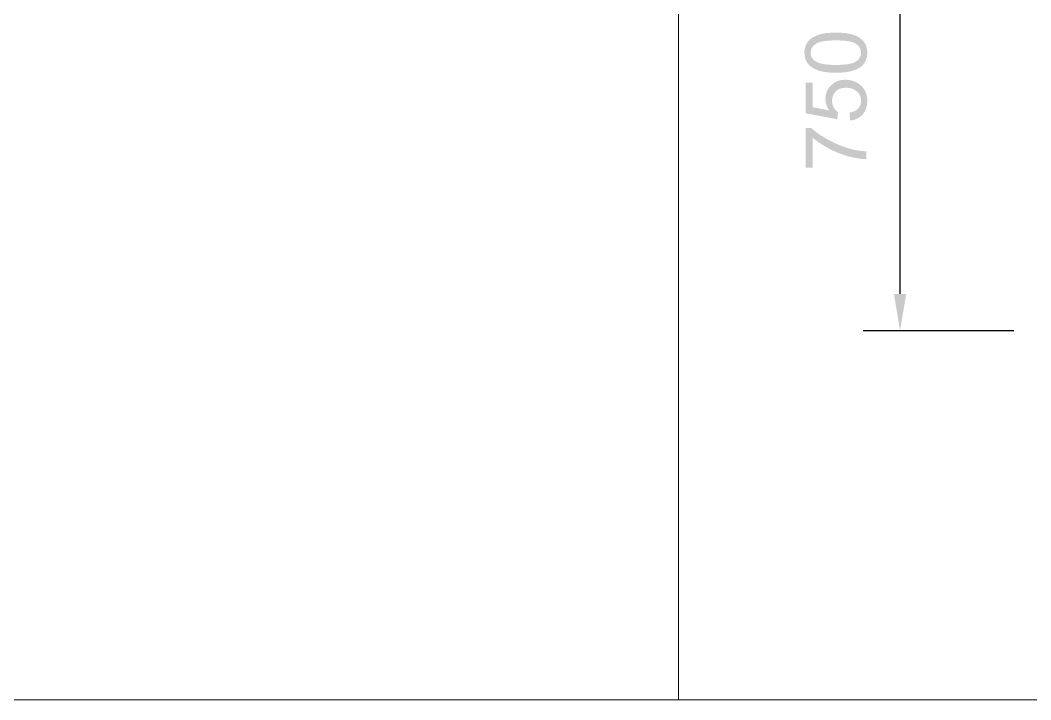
# Model space of a CAD drawing. Header units: millimetres. Extents: x -1336 to 24201, y -1370 to 16142.
# Drawn here: x 3730 to 5372, y 5500 to 6605 of the extents above; entities that cross this region are included whole.
import ezdxf

# ---------------------------------------------------------------- set-up
doc = ezdxf.new("R2010")
doc.units = ezdxf.units.MM
doc.layers.add('A-DIMS-MM', color=7, linetype='Continuous', lineweight=13)
doc.layers.add('A-FLOOR-ZONE', color=7, linetype='Continuous', lineweight=13)

msp = doc.modelspace()

# ---------------------------------------------------------------- hatches: boundary and pattern name
at = {"layer": 'A-DIMS-MM'}
h = msp.add_hatch(color=7, dxfattribs=at)
h.paths.add_polyline_path([(5018.1, 6365.1), (5006.3, 6365.1), (5006.3, 6429.8), (5015.8, 6429.8), (5017.1, 6428.6), (5018.5, 6427.4), (5019.9, 6426.2), (5021.3, 6425), (5022.9, 6423.9), (5024.4, 6422.7), (5026, 6421.5), (5027.7, 6420.3), (5029.4, 6419.1), (5031.2, 6417.9), (5033, 6416.8), (5034.9, 6415.6), (5036.8, 6414.4), (5038.8, 6413.2), (5040.8, 6412.1), (5042.9, 6410.9), (5047.1, 6408.6), (5051.3, 6406.5), (5055.6, 6404.4), (5059.9, 6402.6), (5064.3, 6400.8), (5068.7, 6399.2), (5073.1, 6397.7), (5077.5, 6396.4), (5080.7, 6395.5), (5083.9, 6394.7), (5087.3, 6394), (5090.7, 6393.4), (5094.1, 6392.8), (5097.7, 6392.4), (5101.3, 6392), (5105, 6391.7), (5105, 6379.1), (5103.5, 6379.1), (5102, 6379.2), (5100.4, 6379.3), (5098.8, 6379.4), (5097.1, 6379.6), (5095.5, 6379.8), (5093.7, 6380), (5092, 6380.3), (5090.2, 6380.6), (5088.3, 6381), (5086.5, 6381.3), (5084.5, 6381.7), (5082.6, 6382.2), (5080.6, 6382.7), (5078.6, 6383.2), (5076.5, 6383.7), (5072.3, 6384.9), (5068.2, 6386.2), (5064.1, 6387.6), (5060.1, 6389.1), (5056.1, 6390.7), (5052.1, 6392.5), (5048.2, 6394.4), (5044.3, 6396.4), (5040.5, 6398.5), (5036.8, 6400.6), (5033.3, 6402.8), (5030, 6405), (5026.8, 6407.2), (5023.7, 6409.4), (5020.8, 6411.7), (5018.1, 6414.1), (5018.1, 6365.1)])
h.paths.add_polyline_path([(5078.8, 6442), (5077.7, 6454.8), (5078.9, 6455), (5080, 6455.3), (5081.1, 6455.5), (5082.1, 6455.8), (5083.1, 6456.1), (5084.1, 6456.4), (5085.1, 6456.8), (5086, 6457.2), (5086.8, 6457.7), (5087.7, 6458.1), (5088.4, 6458.6), (5089.2, 6459.1), (5089.9, 6459.7), (5090.6, 6460.2), (5091.3, 6460.9), (5091.9, 6461.5), (5092.4, 6462.2), (5093, 6462.8), (5093.5, 6463.5), (5093.9, 6464.2), (5094.4, 6465), (5094.8, 6465.7), (5095.1, 6466.5), (5095.4, 6467.2), (5095.7, 6468), (5095.9, 6468.9), (5096.1, 6469.7), (5096.3, 6470.5), (5096.4, 6471.4), (5096.5, 6472.3), (5096.6, 6473.2), (5096.6, 6474.1), (5096.6, 6475.2), (5096.5, 6476.3), (5096.4, 6477.3), (5096.2, 6478.3), (5096, 6479.4), (5095.7, 6480.3), (5095.3, 6481.3), (5094.9, 6482.3), (5094.5, 6483.2), (5094, 6484.1), (5093.5, 6485), (5092.8, 6485.8), (5092.2, 6486.7), (5091.5, 6487.5), (5090.7, 6488.3), (5089.9, 6489.1), (5089.1, 6489.8), (5088.2, 6490.5), (5087.3, 6491.2), (5086.3, 6491.8), (5085.3, 6492.3), (5084.3, 6492.8), (5083.2, 6493.3), (5082.1, 6493.7), (5081, 6494.1), (5079.9, 6494.4), (5078.7, 6494.6), (5077.4, 6494.8), (5076.2, 6495), (5074.9, 6495.1), (5073.6, 6495.2), (5072.2, 6495.2), (5070.9, 6495.2), (5069.6, 6495.1), (5068.4, 6495), (5067.2, 6494.9), (5066.1, 6494.6), (5064.9, 6494.4), (5063.8, 6494.1), (5062.8, 6493.8), (5061.8, 6493.4), (5060.8, 6492.9), (5059.8, 6492.4), (5058.9, 6491.9), (5058, 6491.3), (5057.2, 6490.7), (5056.4, 6490), (5055.6, 6489.3), (5054.9, 6488.6), (5054.2, 6487.8), (5053.6, 6487), (5053, 6486.1), (5052.4, 6485.3), (5051.9, 6484.4), (5051.5, 6483.5), (5051.1, 6482.5), (5050.7, 6481.5), (5050.4, 6480.5), (5050.1, 6479.5), (5049.9, 6478.4), (5049.8, 6477.3), (5049.6, 6476.2), (5049.6, 6475.1), (5049.5, 6473.9), (5049.6, 6472.4), (5049.7, 6471), (5049.9, 6469.6), (5050.2, 6468.2), (5050.6, 6466.9), (5051.1, 6465.6), (5051.6, 6464.4), (5052.2, 6463.2), (5052.9, 6462), (5053.7, 6460.9), (5054.5, 6459.9), (5055.3, 6458.9), (5056.2, 6458), (5057.2, 6457.2), (5058.2, 6456.4), (5059.2, 6455.7), (5057.7, 6444.1), (5006.4, 6453.8), (5006.4, 6503.5), (5018.1, 6503.5), (5018.1, 6463.6), (5045, 6458.3), (5044.2, 6459.4), (5043.5, 6460.5), (5042.8, 6461.7), (5042.2, 6462.8), (5041.7, 6464), (5041.1, 6465.1), (5040.7, 6466.3), (5040.3, 6467.5), (5039.9, 6468.7), (5039.6, 6469.9), (5039.3, 6471.1), (5039.1, 6472.3), (5038.9, 6473.5), (5038.8, 6474.7), (5038.7, 6475.9), (5038.7, 6477.1), (5038.7, 6478.8), (5038.8, 6480.4), (5039, 6481.9), (5039.3, 6483.4), (5039.6, 6484.9), (5040, 6486.4), (5040.4, 6487.8), (5041, 6489.2), (5041.6, 6490.6), (5042.2, 6491.9), (5043, 6493.2), (5043.8, 6494.5), (5044.7, 6495.7), (5045.6, 6496.9), (5046.7, 6498.1), (5047.8, 6499.2), (5048.9, 6500.3), (5050.1, 6501.4), (5051.4, 6502.3), (5052.6, 6503.2), (5053.9, 6504), (5055.3, 6504.7), (5056.7, 6505.4), (5058.1, 6506), (5059.6, 6506.5), (5061.1, 6507), (5062.7, 6507.4), (5064.3, 6507.7), (5065.9, 6507.9), (5067.6, 6508.1), (5069.3, 6508.2), (5071.1, 6508.3), (5072.8, 6508.2), (5074.4, 6508.1), (5076.1, 6508), (5077.7, 6507.8), (5079.2, 6507.5), (5080.8, 6507.1), (5082.3, 6506.7), (5083.8, 6506.3), (5085.2, 6505.8), (5086.6, 6505.2), (5088, 6504.5), (5089.4, 6503.8), (5090.7, 6503), (5092, 6502.2), (5093.3, 6501.3), (5094.6, 6500.3), (5096, 6499.1), (5097.4, 6497.8), (5098.7, 6496.5), (5099.9, 6495.1), (5101, 6493.6), (5102, 6492.1), (5102.9, 6490.6), (5103.7, 6489), (5104.4, 6487.3), (5105, 6485.6), (5105.5, 6483.8), (5105.9, 6482), (5106.3, 6480.1), (5106.5, 6478.1), (5106.7, 6476.1), (5106.7, 6474.1), (5106.7, 6472.4), (5106.6, 6470.7), (5106.4, 6469.1), (5106.2, 6467.6), (5106, 6466), (5105.6, 6464.6), (5105.2, 6463.1), (5104.8, 6461.7), (5104.3, 6460.3), (5103.7, 6459), (5103.1, 6457.7), (5102.4, 6456.4), (5101.7, 6455.2), (5100.9, 6454), (5100, 6452.9), (5099.1, 6451.8), (5098.1, 6450.8), (5097.1, 6449.8), (5096, 6448.8), (5094.9, 6448), (5093.8, 6447.1), (5092.6, 6446.4), (5091.4, 6445.7), (5090.2, 6445), (5088.9, 6444.4), (5087.6, 6443.9), (5086.2, 6443.4), (5084.8, 6443), (5083.4, 6442.7), (5081.9, 6442.4), (5080.4, 6442.1), (5078.8, 6442)])
h.paths.add_polyline_path([(5055.7, 6519.6), (5053.5, 6519.7), (5051.4, 6519.7), (5049.3, 6519.8), (5047.2, 6519.9), (5045.3, 6520), (5043.4, 6520.2), (5041.5, 6520.3), (5039.7, 6520.6), (5037.9, 6520.8), (5036.2, 6521.1), (5034.6, 6521.4), (5033, 6521.7), (5031.4, 6522.1), (5029.9, 6522.4), (5028.5, 6522.9), (5027.1, 6523.3), (5025.8, 6523.8), (5024.5, 6524.3), (5023.3, 6524.8), (5022, 6525.3), (5020.9, 6525.9), (5019.7, 6526.5), (5018.6, 6527.2), (5017.6, 6527.8), (5016.5, 6528.5), (5015.6, 6529.2), (5014.6, 6530), (5013.7, 6530.8), (5012.8, 6531.6), (5012, 6532.4), (5011.2, 6533.3), (5010.5, 6534.1), (5009.7, 6535.1), (5009.1, 6536), (5008.5, 6537), (5007.9, 6538), (5007.4, 6539), (5006.9, 6540.1), (5006.4, 6541.1), (5006.1, 6542.3), (5005.7, 6543.4), (5005.4, 6544.6), (5005.2, 6545.8), (5005, 6547), (5004.8, 6548.3), (5004.7, 6549.6), (5004.6, 6550.9), (5004.6, 6552.3), (5004.6, 6554.2), (5004.8, 6556.2), (5005, 6558), (5005.4, 6559.8), (5005.9, 6561.5), (5006.4, 6563.2), (5007.1, 6564.8), (5007.8, 6566.4), (5008.7, 6567.9), (5009.6, 6569.3), (5010.7, 6570.6), (5011.8, 6571.9), (5013, 6573.1), (5014.3, 6574.3), (5015.7, 6575.4), (5017.2, 6576.4), (5018.7, 6577.4), (5020.4, 6578.3), (5022.1, 6579.1), (5023.9, 6579.9), (5025.8, 6580.7), (5027.8, 6581.4), (5029.9, 6582), (5032, 6582.6), (5033.2, 6582.9), (5034.3, 6583.1), (5035.5, 6583.4), (5036.8, 6583.6), (5038.1, 6583.8), (5039.5, 6584), (5040.9, 6584.1), (5042.3, 6584.3), (5043.8, 6584.4), (5045.4, 6584.5), (5047, 6584.6), (5048.6, 6584.7), (5050.3, 6584.8), (5052.1, 6584.8), (5053.8, 6584.8), (5055.7, 6584.9), (5057.9, 6584.8), (5060, 6584.8), (5062, 6584.7), (5064.1, 6584.6), (5066, 6584.5), (5067.9, 6584.3), (5069.8, 6584.2), (5071.6, 6584), (5073.3, 6583.7), (5075, 6583.4), (5076.7, 6583.1), (5078.3, 6582.8), (5079.8, 6582.5), (5081.3, 6582.1), (5082.7, 6581.7), (5084.1, 6581.2), (5085.4, 6580.8), (5086.7, 6580.3), (5088, 6579.8), (5089.2, 6579.2), (5090.4, 6578.6), (5091.5, 6578), (5092.6, 6577.4), (5093.7, 6576.7), (5094.7, 6576), (5095.7, 6575.3), (5096.6, 6574.6), (5097.5, 6573.8), (5098.4, 6573), (5099.3, 6572.2), (5100, 6571.3), (5100.8, 6570.4), (5101.5, 6569.5), (5102.2, 6568.6), (5102.8, 6567.6), (5103.4, 6566.6), (5103.9, 6565.6), (5104.4, 6564.5), (5104.8, 6563.4), (5105.2, 6562.3), (5105.6, 6561.1), (5105.9, 6560), (5106.1, 6558.7), (5106.3, 6557.5), (5106.5, 6556.2), (5106.6, 6554.9), (5106.7, 6553.6), (5106.7, 6552.3), (5106.7, 6550.5), (5106.5, 6548.7), (5106.3, 6547), (5106.1, 6545.4), (5105.7, 6543.8), (5105.2, 6542.3), (5104.7, 6540.8), (5104.1, 6539.3), (5103.4, 6537.9), (5102.7, 6536.6), (5101.8, 6535.3), (5100.9, 6534.1), (5099.9, 6532.8), (5098.8, 6531.7), (5097.6, 6530.6), (5096.3, 6529.5), (5094.7, 6528.3), (5093, 6527.2), (5091.1, 6526.2), (5089.1, 6525.2), (5087, 6524.3), (5084.8, 6523.5), (5082.4, 6522.8), (5079.9, 6522.1), (5077.3, 6521.5), (5074.6, 6521), (5071.8, 6520.6), (5068.8, 6520.3), (5065.7, 6520), (5062.5, 6519.8), (5059.1, 6519.7), (5055.7, 6519.6)])
h.paths.add_polyline_path([(5055.7, 6532.3), (5058.7, 6532.3), (5061.6, 6532.4), (5064.3, 6532.5), (5067, 6532.6), (5069.5, 6532.8), (5071.8, 6533.1), (5074.1, 6533.4), (5076.2, 6533.7), (5078.2, 6534.1), (5080, 6534.5), (5081.8, 6535), (5083.4, 6535.5), (5084.8, 6536.1), (5086.2, 6536.7), (5087.4, 6537.3), (5088.5, 6538), (5089.4, 6538.8), (5090.4, 6539.5), (5091.2, 6540.3), (5092, 6541.1), (5092.8, 6541.9), (5093.4, 6542.7), (5094, 6543.6), (5094.6, 6544.5), (5095, 6545.4), (5095.5, 6546.3), (5095.8, 6547.2), (5096.1, 6548.2), (5096.3, 6549.2), (5096.5, 6550.2), (5096.6, 6551.2), (5096.6, 6552.3), (5096.6, 6553.3), (5096.5, 6554.3), (5096.3, 6555.3), (5096.1, 6556.3), (5095.8, 6557.3), (5095.5, 6558.2), (5095, 6559.1), (5094.6, 6560), (5094, 6560.9), (5093.4, 6561.8), (5092.7, 6562.6), (5092, 6563.4), (5091.2, 6564.2), (5090.3, 6565), (5089.4, 6565.7), (5088.4, 6566.5), (5087.3, 6567.2), (5086.1, 6567.8), (5084.8, 6568.4), (5083.3, 6569), (5081.7, 6569.5), (5080, 6570), (5078.1, 6570.4), (5076.1, 6570.8), (5074, 6571.1), (5071.8, 6571.4), (5069.4, 6571.7), (5066.9, 6571.9), (5064.3, 6572), (5061.6, 6572.1), (5058.7, 6572.2), (5055.7, 6572.2), (5052.7, 6572.2), (5049.8, 6572.1), (5047, 6572), (5044.4, 6571.9), (5041.9, 6571.7), (5039.5, 6571.4), (5037.2, 6571.1), (5035.1, 6570.8), (5033.1, 6570.4), (5031.3, 6570), (5029.6, 6569.5), (5028, 6569), (5026.5, 6568.4), (5025.2, 6567.8), (5024, 6567.2), (5022.9, 6566.5), (5021.9, 6565.7), (5021, 6565), (5020.1, 6564.2), (5019.3, 6563.4), (5018.6, 6562.6), (5017.9, 6561.8), (5017.3, 6560.9), (5016.8, 6560), (5016.3, 6559.1), (5015.9, 6558.2), (5015.5, 6557.2), (5015.3, 6556.2), (5015, 6555.2), (5014.9, 6554.2), (5014.8, 6553.2), (5014.8, 6552.1), (5014.8, 6551.1), (5014.9, 6550.1), (5015, 6549.1), (5015.2, 6548.1), (5015.5, 6547.2), (5015.8, 6546.3), (5016.1, 6545.4), (5016.5, 6544.5), (5017, 6543.7), (5017.6, 6542.9), (5018.1, 6542.1), (5018.8, 6541.3), (5019.5, 6540.6), (5020.2, 6539.9), (5021, 6539.3), (5021.9, 6538.6), (5023.1, 6537.8), (5024.4, 6537.1), (5025.9, 6536.5), (5027.5, 6535.8), (5029.1, 6535.3), (5030.9, 6534.7), (5032.9, 6534.3), (5034.9, 6533.9), (5037.1, 6533.5), (5039.4, 6533.2), (5041.8, 6532.9), (5044.3, 6532.7), (5047, 6532.5), (5049.8, 6532.4), (5052.7, 6532.3), (5055.7, 6532.3)])

# ---------------------------------------------------------------- linework, layer by layer
at = {"color": 7}
for p, q in [((5160, 6160), (5160, 6790)), ((5345, 6100), (5100, 6100))]:
    msp.add_line(p, q, dxfattribs=at)
at = {"color": 0, "linetype": 'ByBlock'}
msp.add_solid([(5169.9, 6160), (5160, 6100), (5150.1, 6160)], dxfattribs=at)
at = {"layer": 'A-FLOOR-ZONE'}
for p, q in [((4800, 5500), (4800, 14200)), ((2150, 5500), (8250, 5500))]:
    msp.add_line(p, q, dxfattribs=at)
at = {"layer": 'Defpoints'}
msp.add_point((5160, 6100), dxfattribs=at)

doc.saveas('drawing.dxf')
